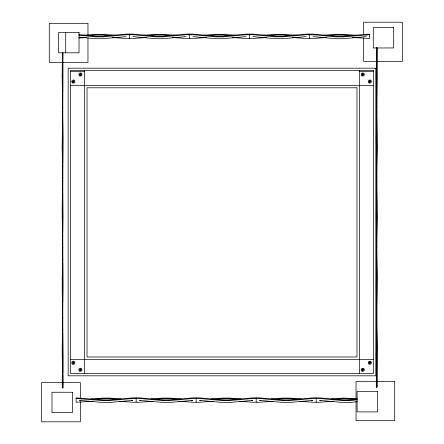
<?xml version="1.0" encoding="UTF-8"?>
<svg xmlns="http://www.w3.org/2000/svg" width="444" height="444" viewBox="0 0 444 444"><rect width="100%" height="100%" fill="white"/><g stroke="black" fill="none" stroke-linecap="round" stroke-linejoin="round"><path stroke-width="0.67" d="M62.393 87.512L62.393 127.961M62.382 99.04L62.382 116.433M62.454 92.258L62.504 87.512M62.748 94.972L62.549 103.785L62.66 52.492M62.776 92.258L62.776 53.175M62.393 157.559L62.393 198.002M62.382 169.081L62.382 186.474M62.449 162.981L62.504 157.559M62.748 165.013L62.549 173.826L62.832 138.805L62.549 111.688L62.748 120.502M62.771 162.981L62.771 122.533M62.393 227.6L62.393 268.043M62.493 218.109C63.092 162.904 62.404 107.698 62.726 52.492M62.382 239.122L62.382 256.521M62.454 232.345L62.504 227.6M62.748 235.054L62.549 243.867L62.832 216.755L62.549 181.735L62.748 190.543M62.776 232.345L62.776 193.257M62.393 297.641L62.393 338.084M62.382 309.163L62.382 326.562M62.454 302.386L62.504 297.641M62.748 305.095L62.549 313.908L62.832 286.796L62.549 251.776L62.748 260.584M62.776 302.386L62.776 263.298M62.393 367.682L62.221 387.901L62.981 387.901L62.981 383.949C62.571 273.465 62.87 162.981 62.837 52.492M62.382 379.204L62.332 387.901M62.454 372.427L62.504 367.682M62.748 375.136L62.549 383.949L62.832 356.837L62.549 321.817L62.748 330.625M62.776 372.427L62.776 333.339M376.69 77.267L376.69 136.685M376.973 47.669C376.878 159.507 376.695 271.351 377.061 383.189L377.061 387.146L376.307 387.146L376.307 383.189C376.917 271.351 375.813 159.507 376.862 47.669L377.023 75.913L376.629 103.025L376.701 47.669M376.69 147.308L376.69 206.732M376.629 173.066L376.917 145.954L376.629 110.933L377.023 145.954L376.629 173.066L376.268 138.045L376.629 110.933M376.69 217.349L376.69 276.773M376.629 243.107L376.917 215.995L376.629 180.974L377.023 215.995L376.629 243.107L376.268 215.995L376.629 180.974M376.69 287.39L376.69 346.814M376.629 313.148L376.917 278.127L376.629 251.015L377.023 278.127L376.629 313.148L376.268 286.036L376.629 251.015M376.69 357.431L376.418 387.146M376.629 383.189L376.917 348.168L376.629 321.056L377.023 348.168L376.629 383.189L376.268 356.077L376.629 321.056M62.51 52.492L62.293 76.668L62.654 103.785M62.549 111.688L62.182 146.709L62.549 173.826M62.654 111.688L62.293 146.709L62.654 173.826M62.549 181.735L62.182 208.847L62.549 243.867M62.654 181.735L62.293 216.755L62.654 243.867M62.549 251.776L62.182 286.796L62.549 313.908M62.654 251.776L62.293 278.888L62.654 313.908M62.87 387.901L62.87 383.949C62.182 328.216 63.198 272.483 62.51 216.755L62.615 216.755M62.549 321.817L62.182 348.929L62.549 383.949M62.654 321.817L62.293 356.837L62.654 383.949M376.54 47.669L376.268 75.913L376.629 103.025M376.651 47.669L376.379 75.913L376.74 103.025M376.74 110.933L376.379 138.045L376.74 173.066M376.74 180.974L376.379 208.086L376.74 243.107M376.74 251.015L376.379 286.036L376.74 313.148M376.74 321.056L376.379 356.077L376.74 383.189M78.977 34.665L96.059 36.203L102.836 36.203L126.068 34.116L132.85 34.116L156.083 36.203L162.859 36.203L186.092 34.116L192.868 34.116L216.106 36.203L222.882 36.203L246.115 34.116L252.891 34.116L276.129 36.203L282.906 36.203L306.138 34.116L312.915 34.116L336.152 36.203L342.929 36.203L369.552 34.116L369.552 38.484L352.497 37.512M78.977 35.298L96.059 36.835L102.836 36.835L126.068 34.743L132.85 34.743L156.083 36.835L162.859 36.835L186.092 34.743L192.868 34.743L216.106 36.835L222.882 36.835L246.115 34.743L252.891 34.743L276.129 36.835L282.906 36.835L306.138 34.743L312.915 34.743L336.152 36.835L342.929 36.835L369.552 34.743M126.068 36.613L102.836 38.706L96.059 38.706L78.977 37.168M186.092 36.613L162.859 38.706L156.083 38.706L132.85 36.613M246.115 36.613L222.882 38.706L216.106 38.706L192.868 36.613M306.138 36.613L282.906 38.706L276.129 38.706L252.891 36.613M366.161 36.613L342.929 38.706L336.152 38.706L312.915 36.613M93.173 401.271L76.118 402.236L76.118 397.868L102.742 399.955L109.518 399.955L132.75 397.868L139.527 397.868L162.759 399.955L169.541 399.955L192.774 397.868L199.55 397.868L222.783 399.955L229.559 399.955L252.797 397.868L259.574 397.868L282.806 399.955L289.582 399.955L312.82 397.868L319.597 397.868L342.829 399.955L349.606 399.955L357.126 399.284L342.829 398.718L333.261 399.4M76.118 398.501L102.742 400.588L109.518 400.588L132.75 398.501L139.527 398.501L162.759 400.588L169.541 400.588L192.774 398.501L199.55 398.501L222.783 400.588L229.559 400.588L252.797 398.501L259.574 398.501L282.806 400.588L289.582 400.588L312.82 398.501L319.597 398.501L342.829 400.588L349.606 400.588L357.126 399.911M357.126 401.781L349.606 402.458L342.829 402.458L319.597 400.371L320.962 400.272M82.39 35.304L96.059 34.332L102.836 34.332L116.506 35.304M85.809 35.692L96.059 34.965L102.836 34.965L113.087 35.692M78.977 38.045L86.491 37.512M142.413 35.304L156.083 34.332L162.859 34.332L176.529 35.304M145.832 35.692L156.083 34.965L162.859 34.965L173.11 35.692M146.514 37.512L132.85 38.484L126.068 38.484L112.404 37.512M202.436 35.304L216.106 34.332L222.882 34.332L236.547 35.304M205.855 35.692L216.106 34.965L222.882 34.965L233.133 35.692M206.538 37.512L192.868 38.484L186.092 38.484L172.427 37.512M262.459 35.304L276.129 34.332L282.906 34.332L296.57 35.304M265.878 35.692L276.129 34.965L282.906 34.965L293.157 35.692M266.561 37.512L252.891 38.484L246.115 38.484L232.451 37.512M322.483 35.304L336.152 34.332L342.929 34.332L356.593 35.304M325.902 35.692L336.152 34.965L342.929 34.965L353.18 35.692M326.584 37.512L312.915 38.484L306.138 38.484L292.474 37.512M91.12 398.912L102.742 398.09L109.518 398.09L121.134 398.912M80.869 400.272L79.504 400.371L102.742 402.458L109.518 402.458L132.75 400.371L131.385 400.272M93.173 399.4L102.742 398.718L109.518 398.718L119.081 399.4M151.143 398.912L162.759 398.09L169.541 398.09L181.158 398.912M140.892 400.272L139.527 400.371L162.759 402.458L169.541 402.458L192.774 400.371L191.408 400.272M153.197 399.4L162.759 398.718L169.541 398.718L179.104 399.4M153.197 401.271L139.527 402.236L132.75 402.236L119.081 401.271M211.166 398.912L222.783 398.09L229.559 398.09L241.181 398.912M200.916 400.272L199.55 400.371L222.783 402.458L229.559 402.458L252.797 400.371L251.432 400.272M213.22 399.4L222.783 398.718L229.559 398.718L239.127 399.4M213.22 401.271L199.55 402.236L192.774 402.236L178.421 401.221M271.19 398.912L282.806 398.09L289.582 398.09L301.204 398.912M260.939 400.272L259.574 400.371L282.806 402.458L289.582 402.458L312.82 400.371L311.449 400.272M273.238 399.4L282.806 398.718L289.582 398.718L299.151 399.4M273.238 401.271L259.574 402.236L252.797 402.236L239.127 401.271M331.213 398.912L342.829 398.09L357.126 398.623M333.949 401.221L319.597 402.236L312.82 402.236L299.151 401.271M376.701 68.004L376.379 47.669M70.541 71.323L84.654 71.323M359.346 71.323L373.46 71.323M376.701 75.913L376.701 138.045M70.541 85.437L373.46 85.437M376.307 106.976L377.061 106.976M62.221 107.737L62.981 107.737M376.701 145.954L376.701 208.086M376.307 177.017L377.061 177.017M62.221 177.778L62.981 177.778M376.701 215.995L376.701 278.127M376.307 247.058L377.061 247.058M62.221 247.819L62.981 247.819M376.701 286.036L376.701 348.168M376.307 317.099L377.061 317.099M62.221 317.86L62.981 317.86M376.701 356.077L376.956 387.146M70.541 359.346L373.46 359.346M62.549 103.785L62.182 76.668L62.404 52.492L62.393 57.914M376.49 47.669L376.69 66.644M62.454 53.175L62.504 57.914M62.449 122.533L62.504 127.961M62.454 193.257L62.504 198.002M62.454 263.298L62.504 268.043M62.454 333.339L62.504 338.084M363.653 34.582L363.653 22.2L402.336 22.2L402.336 61.405L363.653 61.405L363.653 38.018M359.346 70.541L359.346 373.46M356.033 398.673L356.033 381.479L394.71 381.479L394.71 420.684L356.033 420.684L356.033 401.426M349.606 399.955L349.606 400.588M342.929 36.203L342.929 36.835M342.829 399.955L342.829 400.588M336.152 36.203L336.152 36.835M316.206 397.868L316.206 402.236M309.529 34.116L309.529 38.484M289.582 399.955L289.582 400.588M282.906 36.203L282.906 36.835M282.806 399.955L282.806 400.588M276.129 36.203L276.129 36.835M256.182 397.868L256.182 402.236M249.506 34.116L249.506 38.484M229.559 399.955L229.559 400.588M222.882 36.203L222.882 36.835M222.783 399.955L222.783 400.588M216.106 36.203L216.106 36.835M196.159 397.868L196.159 402.236M189.483 34.116L189.483 38.484M169.541 399.955L169.541 400.588M162.859 36.203L162.859 36.835M162.759 399.955L162.759 400.588M156.083 36.203L156.083 36.835M136.142 397.868L136.142 402.236M129.459 34.116L129.459 38.484M109.518 399.955L109.518 400.588M102.836 36.203L102.836 36.835M102.742 399.955L102.742 400.588M96.059 36.203L96.059 36.835M87.968 35.009L87.968 23.316L49.29 23.316L49.29 62.521L87.968 62.521L87.968 37.762M84.654 70.541L84.654 373.46M80.347 397.73L80.347 382.595L41.664 382.595L41.664 421.8L80.347 421.8L80.347 401.853M65.695 32.412L65.695 52.797M393.673 27.578L373.287 27.578L373.287 47.963L393.673 47.963L393.673 27.578M79.026 32.412L58.641 32.412L58.641 52.797L79.026 52.797L79.026 32.412M375.813 68.187L68.187 68.187L68.187 375.813L375.813 375.813L375.813 68.187M373.46 70.541L70.541 70.541L70.541 373.46L373.46 373.46L373.46 70.541M80.597 73.715L80.203 73.715L80.203 74.303L79.615 74.303L79.615 74.697L80.203 74.697L80.203 75.286L80.597 75.286L80.597 74.697L81.185 74.697L81.185 74.303L80.597 74.303L80.597 73.715M362.976 73.715L362.582 73.715L362.582 74.303L361.993 74.303L361.993 74.697L362.582 74.697L362.582 75.286L362.976 75.286L362.976 74.697L363.564 74.697L363.564 74.303L362.976 74.303L362.976 73.715M73.538 80.775L73.149 80.775L73.149 81.363L72.561 81.363L72.561 81.752L73.149 81.752L73.149 82.34L73.538 82.34L73.538 81.752L74.126 81.752L74.126 81.363L73.538 81.363L73.538 80.775M370.03 80.775L369.636 80.775L369.636 81.363L369.053 81.363L369.053 81.752L369.636 81.752L369.636 82.34L370.03 82.34L370.03 81.752L370.618 81.752L370.618 81.363L370.03 81.363L370.03 80.775M356.993 87.79L87.007 87.79L87.007 356.993L356.993 356.993L356.993 87.79M73.538 361.949L73.149 361.949L73.149 362.537L72.561 362.537L72.561 362.931L73.149 362.931L73.149 363.519L73.538 363.519L73.538 362.931L74.126 362.931L74.126 362.537L73.538 362.537L73.538 361.949M370.03 361.949L369.636 361.949L369.636 362.537L369.053 362.537L369.053 362.931L369.636 362.931L369.636 363.519L370.03 363.519L370.03 362.931L370.618 362.931L370.618 362.537L370.03 362.537L370.03 361.949M80.597 369.008L80.203 369.008L80.203 369.597L79.615 369.597L79.615 369.985L80.203 369.985L80.203 370.574L80.597 370.574L80.597 369.985L81.185 369.985L81.185 369.597L80.597 369.597L80.597 369.008M362.976 369.008L362.582 369.008L362.582 369.597L361.993 369.597L361.993 369.985L362.582 369.985L362.582 370.574L362.976 370.574L362.976 369.985L363.564 369.985L363.564 369.597L362.976 369.597L362.976 369.008M377.489 391.508L357.098 391.508L357.098 411.893L377.489 411.893L377.489 391.508M72.378 392.263L51.992 392.263L51.992 412.654L72.378 412.654L72.378 392.263M72.561 364.091A1.571 1.571 0 0 0 74.908 362.731A1.571 1.571 0 0 0 72.561 361.377A1.571 1.571 0 0 0 72.561 364.091M72.561 82.917A1.571 1.571 0 0 0 74.908 81.557A1.571 1.571 0 0 0 72.561 80.198A1.571 1.571 0 0 0 72.561 82.917M79.615 75.857A1.571 1.571 0 0 0 81.968 74.503A1.571 1.571 0 0 0 79.615 73.143A1.571 1.571 0 0 0 79.615 75.857M79.615 371.151A1.571 1.571 0 0 0 81.968 369.791A1.571 1.571 0 0 0 79.615 368.431A1.571 1.571 0 0 0 79.615 371.151M369.053 82.917A1.571 1.571 0 0 0 371.4 81.557A1.571 1.571 0 0 0 369.053 80.198A1.571 1.571 0 0 0 369.053 82.917M361.993 75.857A1.571 1.571 0 0 0 364.346 74.503A1.571 1.571 0 0 0 361.993 73.143A1.571 1.571 0 0 0 361.993 75.857M361.993 371.151A1.571 1.571 0 0 0 364.346 369.791A1.571 1.571 0 0 0 361.993 368.431A1.571 1.571 0 0 0 361.993 371.151M369.053 364.091A1.571 1.571 0 0 0 371.4 362.731A1.571 1.571 0 0 0 369.053 361.377A1.571 1.571 0 0 0 369.053 364.091"/></g></svg>
